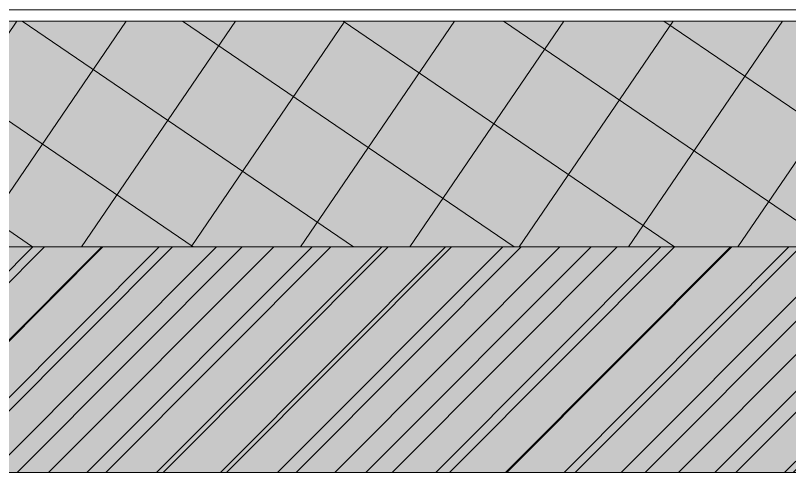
# Model space of a CAD drawing. Header units: metres. Extents: x 1838950 to 1842843, y 5171318 to 5174224.
# Drawn here: x 1840979.335 to 1840980.02, y 5171447.072 to 5171447.477 of the extents above; entities that cross this region are included whole.
import ezdxf

# ---------------------------------------------------------------- set-up
doc = ezdxf.new("R2010")
doc.units = ezdxf.units.M
doc.header["$LTSCALE"] = 0.0254
for name, color, linetype, lineweight in [('B BATI-GO-coupÈ_Hatch', 7, 'Continuous', 5), ('B BATI-GO-coupé', 7, 'Continuous', 35), ('B BATI-GO-vu', 7, 'Continuous', 5), ('B BATI-GO-vu_Hatch', 7, 'Continuous', 5), ('B GÈnÈral_Hatch', 7, 'Continuous', 5), ('B Général', 7, 'Continuous', 5)]:
    doc.layers.add(name, color=color, linetype=linetype, lineweight=lineweight)

# ---------------------------------------------------------------- blocks, each defined once
blk = doc.blocks.new('Groupe-859-1-4')
at = {"layer": 'B BATI-GO-vu_Hatch', "linetype": 'Continuous', "lineweight": 0, "true_color": 0xffffff}
blk.add_hatch(color=7, dxfattribs=at).paths.add_polyline_path([(74.29576128764383, -44.93368703540444), (74.29576128764383, -44.93368290636835), (76.30484210272229, -44.93368290636835), (76.30484210278506, -43.65955474509114), (76.14484210278502, -43.6595547450725), (76.14484210266713, -44.73368290636834), (74.04191535300913, -44.73368290636834), (74.04191535300913, -44.73368703540434), (67.66915994234229, -44.73368703539386), (67.66915994234229, -43.65955474508646), (67.5091599423423, -43.65955474508646), (67.5091599423423, -44.73368703539386), (64.70986837943035, -44.73368703539194), (64.70986837943038, -44.50368703532782), (64.50986837943039, -44.50368703532782), (64.50986837943039, -44.73368703539141), (62.25888078564756, -44.73368703538819), (62.25888078564756, -44.73368290630204), (62.09888078564754, -44.73368290630204), (62.09888078564754, -44.93368290636835), (63.58503999581637, -44.93368290636835), (63.58503999581637, -44.93368703539829), (74.29576128764383, -44.93368703540444)])
at = {"layer": 'B BATI-GO-vu_Hatch', "linetype": 'Continuous', "lineweight": 5}
h = blk.add_hatch(dxfattribs=at)
h.set_pattern_fill('45_0_15_52', style=0, pattern_type=2)
h.set_pattern_definition([(45, (0, 0), (0.03527777774492279, -0.02645833334565396), [])])
h.paths.add_polyline_path([(74.29576128764383, -44.93368703540443), (74.29576128764383, -44.93368290636835), (76.30484210272229, -44.93368290636835), (76.30484210278506, -43.65955474509113), (76.14484210278502, -43.6595547450725), (76.14484210266711, -44.73368290636834), (74.04191535300913, -44.73368290636834), (74.04191535300913, -44.73368703540433), (67.66915994234229, -44.73368703539386), (67.66915994234229, -43.65955474508646), (67.5091599423423, -43.65955474508646), (67.5091599423423, -44.73368703539386), (64.70986837943035, -44.73368703539194), (64.70986837943036, -44.50368703532781), (64.50986837943037, -44.50368703532781), (64.50986837943039, -44.7336870353914), (62.25888078564756, -44.73368703538818), (62.25888078564756, -44.73368290630204), (62.09888078564755, -44.73368290630204), (62.09888078564755, -44.93368290636835), (63.58503999581636, -44.93368290636835), (63.58503999581636, -44.93368703539829)])
at = {"layer": 'B BATI-GO-coupÈ_Hatch', "color": 255, "flags": 128}
blk.add_lwpolyline([(76.134842102641, -44.52368290636834), (76.14484210264101, -44.53368290636834), (68.59015994234227, -44.53368290636835), (68.60015994234227, -44.52368290636835)], close=True, dxfattribs=at)
at = {"layer": 'B BATI-GO-coupé', "lineweight": 5}
blk.add_line((76.14484210264101, -44.53368290636834), (68.59015994234227, -44.53368290636835), dxfattribs=at)
at = {"layer": 'B BATI-GO-vu', "lineweight": 5, "flags": 128}
blk.add_lwpolyline([(74.29576128764383, -44.93368290636835), (76.30484210272229, -44.93368290636835), (76.30484210278506, -43.65955474509113), (76.14484210278502, -43.6595547450725), (76.14484210266711, -44.73368290636834), (74.04191535300913, -44.73368290636834), (74.04191535300913, -44.73368703540433), (67.66915994234229, -44.73368703539386), (67.66915994234229, -43.65955474508646), (67.5091599423423, -43.65955474508646), (67.5091599423423, -44.73368703539386), (64.70986837943035, -44.73368703539194), (64.70986837943036, -44.50368703532781), (64.50986837943037, -44.50368703532781), (64.50986837943039, -44.7336870353914), (62.25888078564756, -44.73368703538818), (62.25888078564756, -44.73368290630204), (62.09888078564755, -44.73368290630204), (62.09888078564755, -44.93368290636835), (63.58503999581636, -44.93368290636835), (63.58503999581636, -44.93368703539829), (74.29576128764383, -44.93368703540443)], dxfattribs=at)

msp = doc.modelspace()

# ---------------------------------------------------------------- hatches: boundary and pattern name
at = {"layer": 'B GÈnÈral_Hatch', "linetype": 'Continuous', "lineweight": 0, "true_color": 0xffffff}
for points in [[(1840980.465740839, 5171447.271951963), (1840980.465740839, 5171447.471951963), (1840971.984416364, 5171447.471951963), (1840971.984416364, 5171447.071951963), (1840980.625740839, 5171447.071951963), (1840980.465740839, 5171447.271951963)], [(1840980.465740839, 5171447.271951963), (1840980.465740839, 5171447.471951963), (1840971.984416364, 5171447.471951963), (1840971.984416364, 5171447.271951963), (1840980.465740839, 5171447.271951963)], [(1840980.625740839, 5171447.071951963), (1840980.465740839, 5171447.271951963), (1840971.984416364, 5171447.271951963), (1840971.984416364, 5171447.071951963), (1840980.625740839, 5171447.071951963)]]:
    msp.add_hatch(color=7, dxfattribs=at).paths.add_polyline_path(points)
at = {"layer": 'B GÈnÈral_Hatch', "linetype": 'Continuous', "lineweight": 5, "true_color": 0x808080}
h = msp.add_hatch(dxfattribs=at)
h.set_pattern_fill('02_ISOLANT', color=8, angle=180, style=0, pattern_type=2)
h.set_pattern_definition([(325.7235947438835, (1840588.055964531, 5171226.502375916), (0.04505486471661579, 0.06610642302656715), []), (55.72359474388353, (1840588.055964531, 5171226.502375916), (0.06610642302656715, -0.04505486471661577), [])])
h.paths.add_polyline_path([(1840980.465740839, 5171447.271951963), (1840980.465740839, 5171447.471951963), (1840971.984416364, 5171447.471951963), (1840971.984416364, 5171447.271951963)])
at = {"layer": 'B GÈnÈral_Hatch', "linetype": 'Continuous', "lineweight": 5}
h = msp.add_hatch(dxfattribs=at)
h.set_pattern_fill('50_BETON', style=0, pattern_type=2)
h.set_pattern_definition([(45, (0, 0), (0.02425347222222122, -0.02645833333333338), [])])
h.paths.add_polyline_path([(1840980.625740839, 5171447.071951963), (1840980.465740839, 5171447.271951963), (1840971.984416364, 5171447.271951963), (1840971.984416364, 5171447.071951963)])

# ---------------------------------------------------------------- linework, layer by layer
at = {"layer": 'B Général', "color": 7, "linetype": 'Continuous', "lineweight": 5}
for p, q in [((1840971.984416364, 5171447.471951963), (1840980.465740839, 5171447.471951963)), ((1840971.984416364, 5171447.471951963), (1840980.465740839, 5171447.471951963)), ((1840971.984416364, 5171447.271951963), (1840980.465740839, 5171447.271951963)), ((1840971.984416364, 5171447.071951963), (1840980.365740839, 5171447.071951963)), ((1840971.984416364, 5171447.071951963), (1840980.365740839, 5171447.071951963))]:
    msp.add_line(p, q, dxfattribs=at)

# ---------------------------------------------------------------- block references
at = {"layer": 'B Général', "color": 7}
msp.add_blockref('Groupe-859-1-4', (1840904.320898737, 5171492.005634869), dxfattribs=at)

doc.saveas('drawing.dxf')
